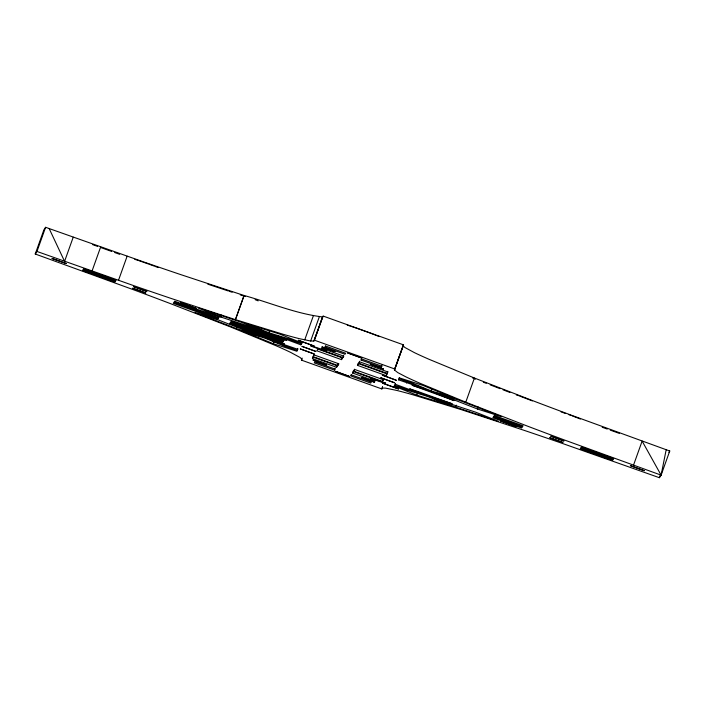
<?xml version="1.0" encoding="UTF-8"?>
<svg xmlns="http://www.w3.org/2000/svg" width="705" height="705" viewBox="0 0 705 705"><rect width="100%" height="100%" fill="white"/><g stroke="black" fill="none" stroke-linecap="round" stroke-linejoin="round"><path stroke-width="1.06" d="M302.163 358.105L301.44 360.123L381.828 388.931L382.48 388.076L385.512 388.12L396.695 390.411A259.687 9.059 19.7 0 1 412.98 394.818L460.885 409.499L524.749 430.552A259.687 9.059 19.7 0 1 561.497 443.119L659.395 477.699L661.105 475.144L666.181 449.711L572.398 415.589A259.687 9.059 19.7 0 1 536.302 402.044L474.333 378.003L429.019 359.286A259.687 9.059 19.7 0 1 414.284 352.57L404.943 347.512L403.04 345.785L403.56 344.877L323.172 316.069L313.875 341.079L310.641 341.008L299.66 338.744A259.687 9.059 19.7 0 1 283.375 334.337L235.391 319.621L244.036 295.465C270.068 302.674 295.615 313.672 322.52 316.924L323.146 316.201M36.96 251.456L45.605 227.301L143.503 261.881A259.687 9.059 19.7 0 0 180.251 274.448L244.115 295.501L235.47 319.656L171.606 298.603A259.687 9.059 19.7 0 1 134.858 286.045L36.96 251.456L35.25 254.012L132.602 289.411A259.687 9.059 19.7 0 1 168.698 302.956L230.667 326.997L275.981 345.714A259.687 9.059 19.7 0 1 290.716 352.43L300.057 357.488L301.96 359.215L301.44 360.123M73.223 237.197L64.578 261.352L49.165 228.579M92.02 271.09L100.665 246.935M118.484 280.361L127.129 256.206M217.589 319.206L218.189 318.308L173.888 302.427L173.289 303.326L217.589 319.206L218.312 317.188M218.532 317.805L219.211 316.774L205.534 312.059A21.397 0.749 19.7 0 1 177.871 302.436L174.708 301.202L174.223 301.925L218.532 317.805L219.246 315.787M220.885 317.047L198.14 307.979L240.757 321.991L263.106 330.901L220.885 317.047L221.608 315.038M236.351 328.592L259.669 336.056L218.832 320.132L195.091 312.544L236.351 328.592L237.065 326.582M268.843 332.725L302.295 343.079L279.568 334.02L246.494 323.815L268.843 332.725L269.566 330.715M273.302 343.714L242.009 330.848L265.327 338.303L297.017 351.293L273.302 343.714L274.025 341.696M282.529 342.498L283.137 341.59L230.271 322.643L229.663 323.551L282.529 342.498L283.251 340.489M283.481 341.079L284.089 340.171L231.222 321.224L230.614 322.132L283.481 341.079L284.194 339.07M297.113 350.411L297.836 349.327L272.43 340.577L297.113 350.411L297.827 348.402M300.841 344.824L301.564 343.74L275.814 335.51L300.841 344.824L301.564 342.815M304.719 339.916L313.364 315.761M310.641 341.008L319.294 316.853M313.875 341.079L322.52 316.924L314.518 340.224L394.915 369.041L403.56 344.877M338.25 363.859L336.593 367.287L312.421 358.625L313.84 354.633M334.417 370.081L335.095 369.059L314.959 361.841L314.271 362.863L334.417 370.081L335.131 368.072M336.593 367.287L337.307 365.269M337.783 365.49L338.911 363.815L314.236 354.967L313.117 356.651L337.783 365.49L338.506 363.48M341.493 359.629L342.621 357.946L317.946 349.107L316.827 350.79L341.493 359.629L342.216 357.62M342.877 357.567L343.82 356.157L321.418 348.129L323.762 349.09A21.397 0.749 19.7 0 1 310.905 345.644L310.649 346.014L342.877 357.567L343.599 355.549M352.535 372.998L353.478 371.588L385.697 383.141L380.709 381.89A21.397 0.749 19.7 0 0 372.76 380.118L375.095 381.088L352.535 372.998L353.258 370.989M353.734 371.209L354.853 369.526L383.555 379.81L382.427 381.493L353.734 371.209L354.456 369.191M357.444 365.349L358.563 363.665L387.265 373.95L386.137 375.633L357.444 365.349L358.166 363.331M358.819 363.278L359.762 361.876L387.953 371.976L387.019 373.386L358.819 363.278L359.541 361.268M361.083 360.043L361.771 359.021L381.907 366.239L381.229 367.261L361.083 360.043L361.806 358.034M381.229 367.261L381.943 365.252M382.427 381.493L383.15 379.475M386.137 375.633L386.86 373.615M387.019 373.386L387.732 371.376M382.551 386.922L381.828 388.931L382.577 386.93M402.678 346.789L394.395 369.94L397.752 372.584L405.631 376.726A259.687 9.059 19.7 0 0 420.365 383.441L465.688 402.158L527.657 426.199A259.687 9.059 19.7 0 0 563.744 439.744L661.105 475.144L669.75 450.988L666.181 449.711M394.782 385.415L395.505 384.331L420.453 393.619L394.782 385.415L395.505 383.397M398.51 379.836L399.242 378.744L423.916 388.587L398.51 379.836L399.233 377.818M406.468 383L407.182 380.991M416.778 395.135L449.861 405.34L427.503 396.43L394.051 386.076L416.778 395.135L417.501 393.126M431.028 390.852L399.33 377.862L423.053 385.441L454.346 398.307L431.028 390.852L431.751 388.843M455.589 407.164L433.24 398.255L475.461 412.108L498.215 421.176L455.589 407.164L456.311 405.155M465.767 402.185L474.421 378.03M477.523 409.023L501.255 416.611L460.004 400.563L436.686 393.099L477.523 409.023L478.246 407.005M633.487 465.238L642.132 441.083L661.105 475.144M659.395 477.699L660.479 474.676M403.436 344.974L394.395 369.94L394.915 369.041M36.263 252.108L35.25 254.012L43.895 229.856L45.605 227.301M312.421 358.625L313.364 357.215L337.528 365.877M668.895 452.266L669.75 450.988M516.298 394.941L518.739 395.716M229.09 291.244L232.139 292.231M240.264 294.866L245.349 296.514M207.799 284.168L228.076 290.909M92.496 244.573L97.528 246.38M100.551 247.464L111.628 251.429M114.651 252.513L119.683 254.32M602.211 427.256L607.252 429.063M610.266 430.138L619.334 433.39M519.62 396.06L532.407 400.925M490.195 384.868L500.048 388.666M503.009 389.803L509.909 392.456M472.57 377.942L475.505 379.105M483.33 382.18L486.265 383.335M255.139 299.66L258.189 300.876M347.283 325.128A21.397 0.749 19.7 0 1 350.077 326.018M351.116 326.362A21.397 0.749 19.7 0 1 375.624 335.157M376.62 335.545A21.397 0.749 19.7 0 1 379.228 336.593M561.074 411.914A21.397 0.749 19.7 0 1 565.428 413.447M568.926 414.707A21.397 0.749 19.7 0 1 571.499 415.65M572.495 416.012A21.397 0.749 19.7 0 1 580.418 419.043M134.743 259.325A21.397 0.749 19.7 0 1 138.048 260.401M138.956 260.709A21.397 0.749 19.7 0 1 142.824 262.022M143.838 262.375A21.397 0.749 19.7 0 1 148.182 263.908M149.055 264.216A21.397 0.749 19.7 0 1 154.263 266.111M155.267 266.481A21.397 0.749 19.7 0 1 158.176 267.574M83.075 269.883L82.652 270.526L114.871 282.07L115.303 281.427L83.075 269.883M83.851 268.728L83.419 269.372L115.646 280.916L116.069 280.282L83.851 268.728M325.516 346.023L324.838 347.054L344.974 354.271L345.661 353.249L325.516 346.023M351.205 374.831L350.526 375.853L370.663 383.071L371.35 382.048L351.205 374.831M493.429 416.955L492.901 417.739L521.603 428.023L522.123 427.239L493.429 416.955M494.372 415.536L493.764 416.443L522.458 426.728L523.075 425.82L494.372 415.536M580.709 448.23L580.285 448.873L612.504 460.418L612.936 459.783L580.709 448.23M581.484 447.076L581.052 447.719L613.279 459.272L613.702 458.629L581.484 447.076M66.208 263.52L52.108 258.479L66.208 263.52M133.765 286.715L146.79 291.456L133.765 286.715M132.743 288.257L145.768 292.989L132.743 288.257M180.568 302.63L196.369 308.376L180.568 302.63M298.365 340.303L314.157 346.049L298.365 340.303M322.053 346.939L335.078 351.672L322.053 346.939M302.066 346.402L315.796 351.39L302.066 346.402M347.539 352.897L361.198 357.858L347.539 352.897M300.356 348.957L314.254 354.007L300.356 348.957M370.381 364.256L383.414 368.997L370.381 364.256M313.196 360.193L326.23 364.926L313.196 360.193M382.374 375.175L396.272 380.233L382.374 375.175M335.439 371.324L349.09 376.285L335.439 371.324M380.832 377.792L394.571 382.789L380.832 377.792M361.533 377.51L374.558 382.251L361.533 377.51M382.674 383.194L398.466 388.94L382.674 383.194M500.471 420.876L516.263 426.613L500.471 420.876M550.843 436.192L563.868 440.933L550.843 436.192M549.821 437.735L562.846 442.467L549.821 437.735M630.42 465.661L644.238 470.684L630.42 465.661M269.997 333.65L244.335 325.437L286.724 340.312L269.997 333.65M284.309 343.934L266.86 338.356L241.938 328.415L284.309 343.934M429.495 390.808L412.037 385.23L454.09 400.616L429.495 390.808M418.171 391.583L409.623 388.843L426.269 395.479L452.187 403.771L418.171 391.583"/></g></svg>
